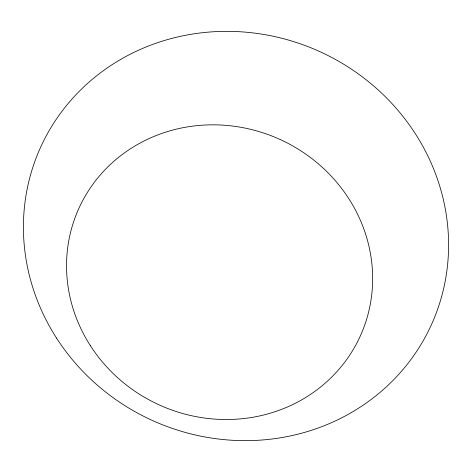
<?xml version="1.0" encoding="UTF-8"?>
<svg xmlns="http://www.w3.org/2000/svg" width="472" height="472" viewBox="0 0 472 472"><rect width="100%" height="100%" fill="white"/><g stroke="black" fill="none" stroke-linecap="round" stroke-linejoin="round"><path stroke-width="0.71" d="M90.388 345.687A154.509 145.83 24.4 0 0 355.268 346A154.509 145.83 24.4 0 0 213.12 124.826A154.509 145.83 24.4 0 0 90.388 345.687M56.551 338.105A214.601 202.541 24.4 0 0 424.44 338.542A214.601 202.541 24.4 0 0 227.014 31.353A214.601 202.541 24.4 0 0 56.551 338.105"/></g></svg>
